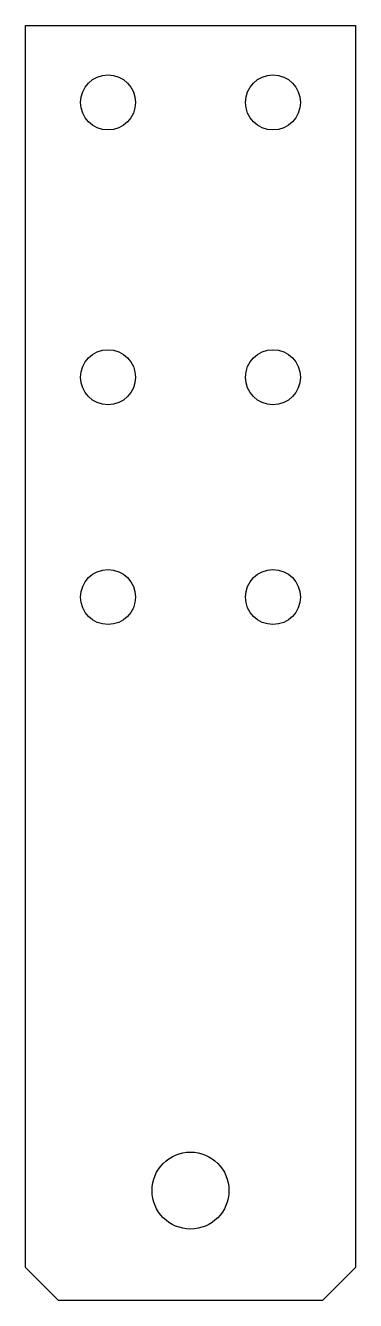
# Model space of a CAD drawing. Header units: millimetres. Extents: x 80 to 110, y -5 to 111.
import ezdxf

# ---------------------------------------------------------------- set-up
doc = ezdxf.new("R2010")
doc.units = ezdxf.units.MM
doc.layers.get('0').update_dxf_attribs({"lineweight": 25})

msp = doc.modelspace()

# ---------------------------------------------------------------- linework, layer by layer
for p, q in [((80, 111), (110, 111)), ((80, 111), (110, 111)), ((80, -2), (80, 111)), ((110, 111), (110, -2)), ((80, -2), (83, -5)), ((107, -5), (110, -2)), ((107, -5), (83, -5))]:
    msp.add_line(p, q)
for centre, radius in [((87.5, 104), 2.5), ((102.5, 104), 2.5), ((87.5, 79), 2.5), ((102.5, 79), 2.5), ((87.5, 59), 2.5), ((102.5, 59), 2.5), ((95, 5), 3.5)]:
    msp.add_circle(centre, radius)

doc.saveas('drawing.dxf')
